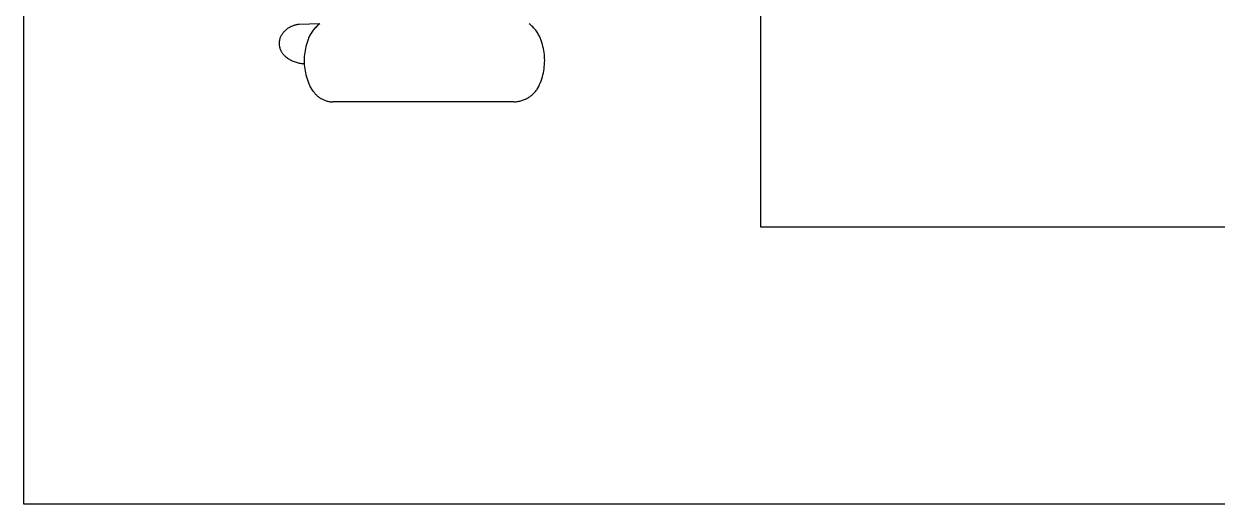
# Model space of a CAD drawing. Header units: inches. Extents: x 4 to 2210, y 3 to 2073.
# Drawn here: x 1142.58 to 1184.88, y 1854.97 to 1872.02 of the extents above; entities that cross this region are included whole.
import ezdxf

# ---------------------------------------------------------------- set-up
doc = ezdxf.new("R2010")
doc.units = ezdxf.units.IN
doc.header["$MEASUREMENT"] = 0
doc.layers.add('Planon_construction', color=253, linetype='Continuous')
doc.layers.add('Planon_workspace', color=210, linetype='Continuous')

# ---------------------------------------------------------------- blocks, each defined once
blk = doc.blocks.new('8 person table')
at = {"layer": 'Planon_construction'}
for p, q in [((-308.65, -1253.08, 0), (-308.65, 1126.14, 0)), ((-648.41, -1116.54, 0), (-648.7, -1117, 0)), ((-648.1, -1116.08, 0), (-648.41, -1116.54, 0)), ((-647.78, -1115.63, 0), (-648.1, -1116.08, 0)), ((-647.44, -1115.2, 0), (-647.78, -1115.63, 0)), ((-647.08, -1114.77, 0), (-647.44, -1115.2, 0)), ((-646.72, -1114.36, 0), (-647.08, -1114.77, 0)), ((-646.33, -1113.96, 0), (-646.72, -1114.36, 0)), ((-645.94, -1113.58, 0), (-646.33, -1113.96, 0)), ((-645.53, -1113.2, 0), (-645.94, -1113.58, 0)), ((-645.11, -1112.85, 0), (-645.53, -1113.2, 0)), ((-644.68, -1112.5, 0), (-645.11, -1112.85, 0)), ((-644.24, -1112.17, 0), (-644.68, -1112.5, 0)), ((-643.78, -1111.86, 0), (-644.24, -1112.17, 0)), ((-643.32, -1111.56, 0), (-643.78, -1111.86, 0)), ((-642.84, -1111.28, 0), (-643.32, -1111.56, 0)), ((-642.36, -1111.02, 0), (-642.84, -1111.28, 0)), ((-641.87, -1110.77, 0), (-642.36, -1111.02, 0)), ((-641.37, -1110.54, 0), (-641.87, -1110.77, 0)), ((-640.86, -1110.32, 0), (-641.37, -1110.54, 0)), ((-640.34, -1110.12, 0), (-640.86, -1110.32, 0)), ((-639.82, -1109.94, 0), (-640.34, -1110.12, 0)), ((-639.29, -1109.78, 0), (-639.82, -1109.94, 0)), ((-638.76, -1109.64, 0), (-639.29, -1109.78, 0)), ((-638.22, -1109.51, 0), (-638.76, -1109.64, 0)), ((-637.68, -1109.4, 0), (-638.22, -1109.51, 0)), ((-637.14, -1109.32, 0), (-637.68, -1109.4, 0)), ((-636.59, -1109.25, 0), (-637.14, -1109.32, 0)), ((-636.04, -1109.19, 0), (-636.59, -1109.25, 0)), ((-621.5, -1108.76, 0), (-636.04, -1109.19, 0)), ((-628.4, -1116.79, 0), (-628.77, -1117.53, 0)), ((-628, -1116.08, 0), (-628.4, -1116.79, 0)), ((-627.58, -1115.37, 0), (-628, -1116.08, 0)), ((-627.13, -1114.68, 0), (-627.58, -1115.37, 0)), ((-626.66, -1114.01, 0), (-627.13, -1114.68, 0)), ((-626.17, -1113.35, 0), (-626.66, -1114.01, 0)), ((-625.66, -1112.71, 0), (-626.17, -1113.35, 0)), ((-625.12, -1112.09, 0), (-625.66, -1112.71, 0)), ((-624.57, -1111.49, 0), (-625.12, -1112.09, 0)), ((-623.99, -1110.9, 0), (-624.57, -1111.49, 0)), ((-623.4, -1110.34, 0), (-623.99, -1110.9, 0)), ((-622.78, -1109.79, 0), (-623.4, -1110.34, 0)), ((-622.15, -1109.27, 0), (-622.78, -1109.79, 0)), ((-621.5, -1108.77, 0), (-622.15, -1109.27, 0)), ((-472.32, -1109.27, 0), (-472.97, -1108.77, 0)), ((-471.69, -1109.79, 0), (-472.32, -1109.27, 0)), ((-471.08, -1110.34, 0), (-471.69, -1109.79, 0)), ((-470.48, -1110.9, 0), (-471.08, -1110.34, 0)), ((-469.91, -1111.49, 0), (-470.48, -1110.9, 0)), ((-469.35, -1112.09, 0), (-469.91, -1111.49, 0)), ((-468.82, -1112.71, 0), (-469.35, -1112.09, 0)), ((-468.3, -1113.35, 0), (-468.82, -1112.71, 0)), ((-467.81, -1114.01, 0), (-468.3, -1113.35, 0)), ((-467.34, -1114.68, 0), (-467.81, -1114.01, 0)), ((-466.9, -1115.37, 0), (-467.34, -1114.68, 0)), ((-466.48, -1116.08, 0), (-466.9, -1115.37, 0)), ((-466.08, -1116.79, 0), (-466.48, -1116.08, 0)), ((-465.7, -1117.53, 0), (-466.08, -1116.79, 0)), ((-650.26, -1122.25, 0), (-650.27, -1122.63, 0)), ((-650.27, -1122.63, 0), (-650.26, -1123, 0)), ((-650.24, -1121.87, 0), (-650.26, -1122.25, 0)), ((-650.26, -1123, 0), (-650.24, -1123.38, 0)), ((-650.21, -1121.5, 0), (-650.24, -1121.87, 0)), ((-650.24, -1123.38, 0), (-650.21, -1123.75, 0)), ((-650.17, -1121.13, 0), (-650.21, -1121.5, 0)), ((-650.21, -1123.75, 0), (-650.16, -1124.13, 0)), ((-650.11, -1120.75, 0), (-650.17, -1121.13, 0)), ((-650.16, -1124.13, 0), (-650.11, -1124.5, 0)), ((-650.05, -1120.38, 0), (-650.11, -1120.75, 0)), ((-650.11, -1124.5, 0), (-650.04, -1124.87, 0)), ((-649.97, -1120.02, 0), (-650.05, -1120.38, 0)), ((-650.04, -1124.87, 0), (-649.96, -1125.23, 0)), ((-649.87, -1119.65, 0), (-649.97, -1120.02, 0)), ((-649.96, -1125.23, 0), (-649.86, -1125.6, 0)), ((-649.77, -1119.29, 0), (-649.87, -1119.65, 0)), ((-649.65, -1118.93, 0), (-649.77, -1119.29, 0)), ((-649.52, -1118.58, 0), (-649.65, -1118.93, 0)), ((-649.24, -1117.97, 0), (-649.48, -1118.46, 0)), ((-648.98, -1117.48, 0), (-649.24, -1117.97, 0)), ((-648.7, -1117, 0), (-648.98, -1117.48, 0)), ((-631.28, -1124.75, 0), (-631.61, -1126.18, 0)), ((-630.91, -1123.34, 0), (-631.28, -1124.75, 0)), ((-630.49, -1121.94, 0), (-630.91, -1123.34, 0)), ((-630.01, -1120.56, 0), (-630.49, -1121.94, 0)), ((-629.74, -1119.79, 0), (-630.01, -1120.56, 0)), ((-629.44, -1119.02, 0), (-629.74, -1119.79, 0)), ((-629.12, -1118.27, 0), (-629.44, -1119.02, 0)), ((-628.77, -1117.53, 0), (-629.12, -1118.27, 0)), ((-465.35, -1118.27, 0), (-465.7, -1117.53, 0)), ((-465.03, -1119.02, 0), (-465.35, -1118.27, 0)), ((-464.73, -1119.79, 0), (-465.03, -1119.02, 0)), ((-464.46, -1120.56, 0), (-464.73, -1119.79, 0)), ((-463.99, -1121.94, 0), (-464.46, -1120.56, 0)), ((-463.57, -1123.33, 0), (-463.99, -1121.94, 0)), ((-463.19, -1124.74, 0), (-463.57, -1123.33, 0)), ((-462.87, -1126.16, 0), (-463.19, -1124.74, 0)), ((-649.86, -1125.6, 0), (-649.76, -1125.96, 0)), ((-649.76, -1125.96, 0), (-649.64, -1126.32, 0)), ((-649.64, -1126.32, 0), (-649.49, -1126.73, 0)), ((-649.49, -1126.73, 0), (-649.32, -1127.14, 0)), ((-649.32, -1127.14, 0), (-649.14, -1127.54, 0)), ((-649.14, -1127.54, 0), (-648.95, -1127.94, 0)), ((-648.95, -1127.94, 0), (-648.74, -1128.33, 0)), ((-648.74, -1128.33, 0), (-648.52, -1128.71, 0)), ((-648.52, -1128.71, 0), (-648.29, -1129.08, 0)), ((-648.29, -1129.08, 0), (-648.05, -1129.45, 0)), ((-648.05, -1129.45, 0), (-647.79, -1129.81, 0)), ((-647.79, -1129.81, 0), (-647.52, -1130.16, 0)), ((-647.52, -1130.16, 0), (-647.24, -1130.5, 0)), ((-647.24, -1130.5, 0), (-646.95, -1130.83, 0)), ((-646.95, -1130.83, 0), (-646.64, -1131.15, 0)), ((-646.64, -1131.15, 0), (-646.33, -1131.46, 0)), ((-646.33, -1131.46, 0), (-646.01, -1131.76, 0)), ((-646.01, -1131.76, 0), (-645.44, -1132.23, 0)), ((-645.44, -1132.23, 0), (-644.85, -1132.69, 0)), ((-644.85, -1132.69, 0), (-644.25, -1133.12, 0)), ((-644.25, -1133.12, 0), (-643.64, -1133.54, 0)), ((-643.64, -1133.54, 0), (-643.01, -1133.93, 0)), ((-632.48, -1133.41, 0), (-632.5, -1134.87, 0)), ((-632.4, -1131.96, 0), (-632.48, -1133.41, 0)), ((-632.28, -1130.5, 0), (-632.4, -1131.96, 0)), ((-632.11, -1129.05, 0), (-632.28, -1130.5, 0)), ((-631.88, -1127.61, 0), (-632.11, -1129.05, 0)), ((-631.61, -1126.18, 0), (-631.88, -1127.61, 0)), ((-462.6, -1127.59, 0), (-462.87, -1126.16, 0)), ((-462.37, -1129.03, 0), (-462.6, -1127.59, 0)), ((-462.2, -1130.48, 0), (-462.37, -1129.03, 0)), ((-462.07, -1131.93, 0), (-462.2, -1130.48, 0)), ((-462, -1133.38, 0), (-462.07, -1131.93, 0)), ((-461.97, -1134.84, 0), (-462, -1133.38, 0)), ((-643.01, -1133.93, 0), (-642.37, -1134.3, 0)), ((-642.37, -1134.3, 0), (-641.71, -1134.65, 0)), ((-641.71, -1134.65, 0), (-641.04, -1134.97, 0)), ((-641.04, -1134.97, 0), (-640.37, -1135.27, 0)), ((-640.37, -1135.27, 0), (-639.68, -1135.55, 0)), ((-639.68, -1135.55, 0), (-638.98, -1135.8, 0)), ((-638.98, -1135.8, 0), (-638.28, -1136.03, 0)), ((-638.28, -1136.03, 0), (-637.57, -1136.24, 0)), ((-637.57, -1136.24, 0), (-636.85, -1136.42, 0)), ((-636.85, -1136.42, 0), (-636.12, -1136.58, 0)), ((-636.12, -1136.58, 0), (-635.39, -1136.71, 0)), ((-635.39, -1136.71, 0), (-634.66, -1136.81, 0)), ((-634.66, -1136.81, 0), (-633.92, -1136.89, 0)), ((-633.92, -1136.89, 0), (-633.18, -1136.95, 0)), ((-633.18, -1136.95, 0), (-632.44, -1136.98, 0)), ((-632.5, -1134.87, 0), (-632.47, -1136.33, 0)), ((-632.47, -1136.33, 0), (-632.39, -1137.79, 0)), ((-632.39, -1137.79, 0), (-632.26, -1139.25, 0)), ((-632.26, -1139.25, 0), (-632.08, -1140.7, 0)), ((-632.08, -1140.7, 0), (-631.85, -1142.14, 0)), ((-631.85, -1142.14, 0), (-631.57, -1143.57, 0)), ((-462.89, -1143.51, 0), (-462.61, -1142.08, 0)), ((-462.61, -1142.08, 0), (-462.38, -1140.65, 0)), ((-462.38, -1140.65, 0), (-462.21, -1139.2, 0)), ((-462.21, -1139.2, 0), (-462.08, -1137.75, 0)), ((-462.08, -1137.75, 0), (-462, -1136.29, 0)), ((-462, -1136.29, 0), (-461.97, -1134.84, 0)), ((-631.57, -1143.57, 0), (-631.24, -1144.99, 0)), ((-631.24, -1144.99, 0), (-630.86, -1146.4, 0)), ((-630.86, -1146.4, 0), (-630.44, -1147.8, 0)), ((-630.44, -1147.8, 0), (-629.96, -1149.18, 0)), ((-629.96, -1149.18, 0), (-629.43, -1150.54, 0)), ((-629.43, -1150.54, 0), (-628.86, -1151.88, 0)), ((-465.58, -1151.81, 0), (-465.01, -1150.47, 0)), ((-465.01, -1150.47, 0), (-464.49, -1149.11, 0)), ((-464.49, -1149.11, 0), (-464.02, -1147.73, 0)), ((-464.02, -1147.73, 0), (-463.59, -1146.34, 0)), ((-463.59, -1146.34, 0), (-463.22, -1144.93, 0)), ((-463.22, -1144.93, 0), (-462.89, -1143.51, 0)), ((-628.86, -1151.88, 0), (-628.25, -1153.21, 0)), ((-626.1, -1156.59, 0), (-628.25, -1153.21, 0)), ((-626.1, -1156.59, 0), (-625.76, -1157.07, 0)), ((-625.76, -1157.07, 0), (-625.41, -1157.53, 0)), ((-625.41, -1157.53, 0), (-625.04, -1157.99, 0)), ((-625.04, -1157.99, 0), (-624.65, -1158.43, 0)), ((-624.65, -1158.43, 0), (-624.25, -1158.86, 0)), ((-624.25, -1158.86, 0), (-623.84, -1159.27, 0)), ((-470.92, -1159.22, 0), (-470.4, -1158.75, 0)), ((-470.4, -1158.75, 0), (-469.89, -1158.27, 0)), ((-469.89, -1158.27, 0), (-469.4, -1157.77, 0)), ((-469.4, -1157.77, 0), (-468.93, -1157.25, 0)), ((-468.93, -1157.25, 0), (-468.48, -1156.71, 0)), ((-468.48, -1156.71, 0), (-468.04, -1156.17, 0)), ((-468.04, -1156.17, 0), (-467.62, -1155.6, 0)), ((-467.62, -1155.6, 0), (-467.23, -1155.02, 0)), ((-467.23, -1155.02, 0), (-466.85, -1154.43, 0)), ((-466.85, -1154.43, 0), (-466.19, -1153.13, 0)), ((-466.19, -1153.13, 0), (-465.58, -1151.81, 0)), ((-623.84, -1159.27, 0), (-623.41, -1159.67, 0)), ((-623.41, -1159.67, 0), (-622.97, -1160.06, 0)), ((-622.97, -1160.06, 0), (-622.52, -1160.43, 0)), ((-622.52, -1160.43, 0), (-622.05, -1160.79, 0)), ((-622.05, -1160.79, 0), (-621.58, -1161.13, 0)), ((-621.58, -1161.13, 0), (-621.09, -1161.45, 0)), ((-621.09, -1161.45, 0), (-620.59, -1161.75, 0)), ((-620.59, -1161.75, 0), (-620.08, -1162.04, 0)), ((-620.08, -1162.04, 0), (-619.56, -1162.32, 0)), ((-619.56, -1162.32, 0), (-619.03, -1162.57, 0)), ((-619.03, -1162.57, 0), (-618.5, -1162.81, 0)), ((-618.5, -1162.81, 0), (-617.95, -1163.03, 0)), ((-617.95, -1163.03, 0), (-617.4, -1163.23, 0)), ((-617.4, -1163.23, 0), (-616.84, -1163.41, 0)), ((-616.84, -1163.41, 0), (-616.28, -1163.57, 0)), ((-616.28, -1163.57, 0), (-615.71, -1163.71, 0)), ((-615.71, -1163.71, 0), (-615.14, -1163.84, 0)), ((-615.14, -1163.84, 0), (-614.56, -1163.94, 0)), ((-614.56, -1163.94, 0), (-613.98, -1164.03, 0)), ((-613.98, -1164.03, 0), (-613.4, -1164.09, 0)), ((-613.4, -1164.09, 0), (-612.82, -1164.14, 0)), ((-612.82, -1164.14, 0), (-612.23, -1164.17, 0)), ((-483.77, -1164.11, 0), (-612.23, -1164.17, 0)), ((-483.77, -1164.11, 0), (-483.07, -1164.09, 0)), ((-483.07, -1164.09, 0), (-482.37, -1164.04, 0)), ((-482.37, -1164.04, 0), (-481.67, -1163.97, 0)), ((-481.67, -1163.97, 0), (-480.97, -1163.87, 0)), ((-480.97, -1163.87, 0), (-480.28, -1163.75, 0)), ((-480.28, -1163.75, 0), (-479.6, -1163.6, 0)), ((-479.6, -1163.6, 0), (-478.92, -1163.43, 0)), ((-478.92, -1163.43, 0), (-478.24, -1163.24, 0)), ((-478.24, -1163.24, 0), (-477.58, -1163.03, 0)), ((-477.58, -1163.03, 0), (-476.92, -1162.79, 0)), ((-476.92, -1162.79, 0), (-476.27, -1162.53, 0)), ((-476.27, -1162.53, 0), (-475.63, -1162.24, 0)), ((-475.63, -1162.24, 0), (-474.99, -1161.94, 0)), ((-474.99, -1161.94, 0), (-474.37, -1161.61, 0)), ((-474.37, -1161.61, 0), (-473.77, -1161.26, 0)), ((-473.77, -1161.26, 0), (-473.17, -1160.89, 0)), ((-473.17, -1160.89, 0), (-472.59, -1160.5, 0)), ((-472.59, -1160.5, 0), (-472.02, -1160.09, 0)), ((-472.02, -1160.09, 0), (-471.46, -1159.67, 0)), ((-471.46, -1159.67, 0), (-470.92, -1159.22, 0)), ((484.43, -1253.08, 0), (-308.65, -1253.08, 0))]:
    blk.add_line(p, q, dxfattribs=at)

msp = doc.modelspace()

# ---------------------------------------------------------------- linework, layer by layer
at = {"layer": 'Planon_workspace'}
msp.add_lwpolyline([(1142.578, 2002.329), (1239.257, 2002.329), (1239.257, 1854.974), (1142.578, 1854.974)], close=True, dxfattribs=at)

# ---------------------------------------------------------------- block references
at = {"layer": 'Planon_construction', "xscale": 0.05, "yscale": 0.05, "zscale": 0.05}
msp.add_blockref('8 person table', (1184.141, 1927.458), dxfattribs=at)

doc.saveas('drawing.dxf')
